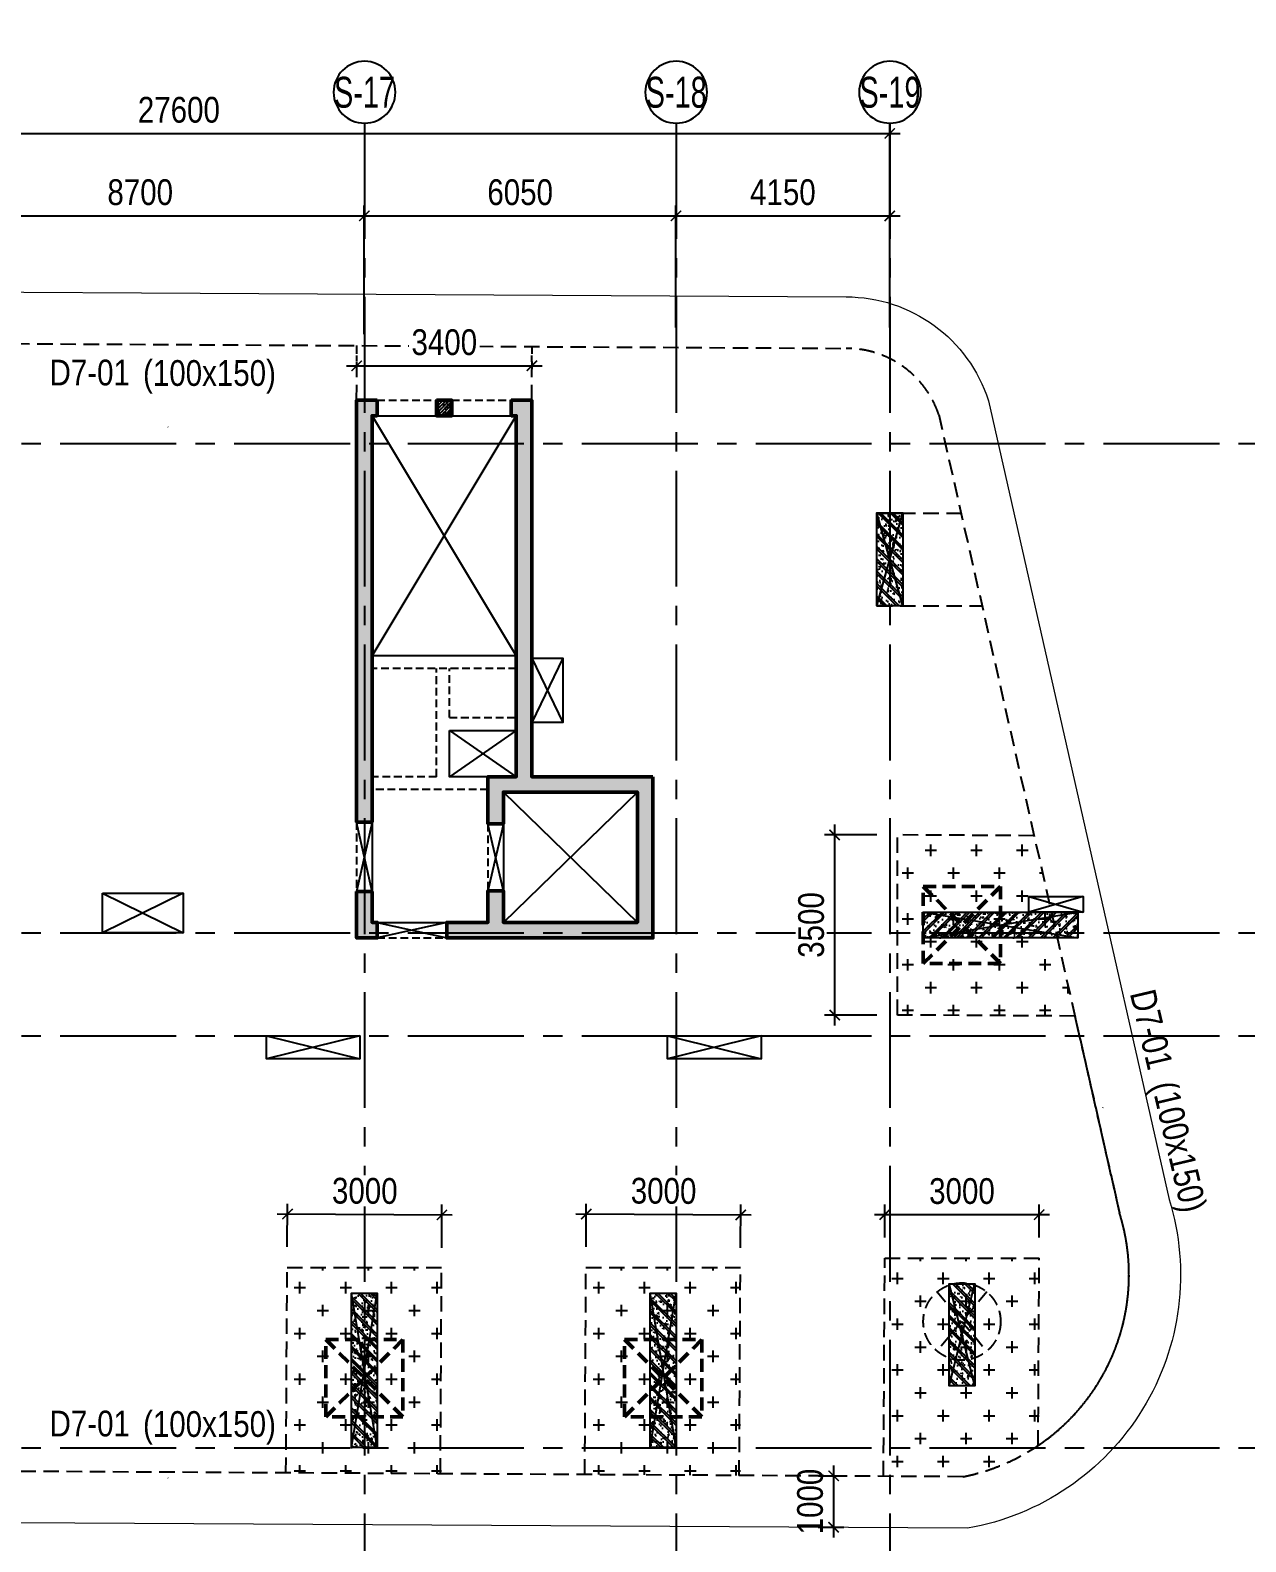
# Model space of a CAD drawing. Header units: millimetres. Extents: x -80883 to 1826631, y -376836 to 309394.
# Drawn here: x 1769556 to 1793151, y -337153 to -307801 of the extents above; entities that cross this region are included whole.
import ezdxf
from ezdxf.enums import TextEntityAlignment as Align

# ---------------------------------------------------------------- set-up
doc = ezdxf.new("R2010")
doc.units = ezdxf.units.MM
doc.header["$LTSCALE"] = 100
doc.header["$PDMODE"] = 32
doc.header["$PDSIZE"] = 2.5
for name, pattern in [('CENTER2', [1.125, 0.75, -0.125, 0.125, -0.125]), ('DASHED', [4.5, 3, -1.5]), ('HIDDEN', [0.375, 0.25, -0.125])]:
    doc.linetypes.add(name, pattern=pattern)
for name, color, linetype in [('ccu11-Khuat', 9, 'DASHED'), ('ccu11-Manh', 8, 'Continuous'), ('ccu11-Thay', 7, 'Continuous'), ('ccu12-Hatch', 250, 'Continuous'), ('ccu12-Manh', 8, 'Continuous'), ('ccu12-Text', 31, 'Continuous'), ('ccu12-Truc', 13, 'CENTER2'), ('KC-Betong', 6, 'Continuous'), ('KC2-DIM', 251, 'Continuous'), ('KT-Dim', 8, 'Continuous'), ('KT-Hatch', 251, 'Continuous'), ('ST_MBDV Cot vach 220805$0$AUDIT_I_220805193045-5', 6, 'Continuous'), ('ST_MBDV Cot vach 220805$0$IDEA - dim', 251, 'Continuous'), ('Xref_ST_MBDV Cot vach 30.7.2022|Xref_ST_MBDV Cot vach 30.7.2022|Xref_ST_MBDV Cot vach 30.7.2022|Xref_ST_MBDV Cot vach 30.7.2022|A-GRID-SYM', 50, 'Continuous'), ('Xref_ST_MBDV Cot vach 30.7.2022|Xref_ST_MBDV Cot vach 30.7.2022|Xref_ST_MBDV Cot vach 30.7.2022|Xref_ST_MBDV Cot vach 30.7.2022|KC-Betong', 6, 'Continuous')]:
    doc.layers.add(name, color=color, linetype=linetype)
for name, color, linetype, lineweight in [('ccu12-Tencaukien', 9, 'Continuous', 15), ('KT-Net cot vach', 6, 'Continuous', 50), ('TNG hungdh1', 3, 'Continuous', 13)]:
    doc.layers.add(name, color=color, linetype=linetype, lineweight=lineweight)
doc.styles.add('Arial Narrow', font='ARIALN.TTF')
doc.styles.add('HBA-Text', font='GOTHIC.TTF')
doc.dimstyles.new('ccu12-200', dxfattribs={"dimscale": 200, "dimtxt": 2.5, "dimasz": 1, "dimexe": 1, "dimexo": 2, "dimgap": 1, "dimtad": 1, "dimdec": 0, "dimrnd": 5, "dimdsep": 46, "dimtxsty": 'Arial Narrow', "dimblk": 'ARCHTICK', "dimcen": -1, "dimdle": 1, "dimclrd": 256, "dimclre": 256, "dimclrt": 3, "dimadec": 0, "dimazin": 2, "dimtfac": 0.1, "dimtdec": 0, "dimtmove": 0, "dimatfit": 1, "dimldrblk": 'ARCHTICK', "dimfxl": 1, "dimtvp": 0.833333, "dimtolj": 1, "dimtzin": 12, "dimarcsym": 0})
pattern_1 = [(50, (-450, 1850), (286.904, -25.1), [30, -330]), (355, (-450, 1850), (-55.5, 300.877), [24, -264]), (100.451, (-426.1, 1847.9), (231.404, 275.776), [25.496, -280.457]), (46.184, (-450, 1930), (426.896, -66.21), [45, -495]), (96.636, (-414.43, 1924.5), (373.865, 389.65), [38.244, -420.685]), (351.184, (-450, 1930), (373.865, 389.65), [36, -396]), (21, (-410, 1910), (238.763, -161.048), [30, -330]), (326, (-410, 1910), (97.326, 290.06), [24, -264]), (71.451, (-390.1, 1896.58), (336.09, 129.012), [25.496, -280.457]), (37.5, (-450, 1850), (4.864, 133.1575), [0, -260.8, 0, -268, 0, -265]), (7.5, (-450, 1850), (105.228, 157.765), [0, -152.8, 0, -254.8, 0, -101]), (327.5, (-539.2, 1850), (213.529, -9.022), [0, -100, 0, -312, 0, -414]), (317.5, (-579.2, 1850), (233.274, 40.042), [0, -130, 0, -207.2, 0, -294]), (45, (-450, 1850), (-120.208, 120.208), []), (45, (-450, 1899), (-120.208, 120.208), [])]

# ---------------------------------------------------------------- blocks, each defined once
blk = doc.blocks.new('_ARCHTICK')
at = {"color": 0, "linetype": 'ByBlock', "const_width": 0.15}
blk.add_lwpolyline([(-0.5, -0.5), (0.5, 0.5)], dxfattribs=at)
blk = doc.blocks.new('*D979')
at = {"layer": 'Defpoints', "color": 0, "transparency": 16777216}
for p in [(398999, -68275), (398999, -70976, 0), (390299, -71118, 0)]:
    blk.add_point(p, dxfattribs=at)
at = {"layer": 'KT-Dim', "lineweight": -2, "transparency": 16777216}
for p, q in [((390299, -70718), (390299, -68075)), ((398999, -70576), (398999, -68075)), ((390099, -68275), (399199, -68275))]:
    blk.add_line(p, q, dxfattribs=at)
at = {"layer": 'KT-Dim', "lineweight": -2, "transparency": 16777216, "xscale": 200, "yscale": 200, "zscale": 200, "rotation": 180}
blk.add_blockref('_ARCHTICK', (390299, -68275), dxfattribs=at)
at = {"layer": 'KT-Dim', "lineweight": -2, "transparency": 16777216, "xscale": 200, "yscale": 200, "zscale": 200}
blk.add_blockref('_ARCHTICK', (398999, -68275), dxfattribs=at)
at = {"layer": 'KT-Dim', "color": 3, "transparency": 16777216, "insert": (394649, -67819), "char_height": 500, "attachment_point": 5, "style": 'Arial Narrow'}
blk.add_mtext('\\A1;8700', dxfattribs=at)
blk = doc.blocks.new('*D980')
at = {"layer": 'Defpoints', "color": 0, "transparency": 16777216}
for p in [(405049, -68275), (398999, -70976), (405049, -70845, 0)]:
    blk.add_point(p, dxfattribs=at)
at = {"layer": 'KT-Dim', "lineweight": -2, "transparency": 16777216}
for p, q in [((398999, -70576), (398999, -68075)), ((405049, -70445), (405049, -68075)), ((398799, -68275), (405249, -68275))]:
    blk.add_line(p, q, dxfattribs=at)
at = {"layer": 'KT-Dim', "lineweight": -2, "transparency": 16777216, "xscale": 200, "yscale": 200, "zscale": 200, "rotation": 180}
blk.add_blockref('_ARCHTICK', (398999, -68275), dxfattribs=at)
at = {"layer": 'KT-Dim', "lineweight": -2, "transparency": 16777216, "xscale": 200, "yscale": 200, "zscale": 200}
blk.add_blockref('_ARCHTICK', (405049, -68275), dxfattribs=at)
at = {"layer": 'KT-Dim', "color": 3, "transparency": 16777216, "insert": (402024, -67819), "char_height": 500, "attachment_point": 5, "style": 'Arial Narrow'}
blk.add_mtext('\\A1;6050', dxfattribs=at)
blk = doc.blocks.new('*D981')
at = {"layer": 'Defpoints', "color": 0, "transparency": 16777216}
for p in [(409199, -68275), (409199, -70727), (405049, -70845, 0)]:
    blk.add_point(p, dxfattribs=at)
at = {"layer": 'KT-Dim', "lineweight": -2, "transparency": 16777216}
for p, q in [((405049, -70445), (405049, -68075)), ((409199, -70327), (409199, -68075)), ((404849, -68275), (409399, -68275))]:
    blk.add_line(p, q, dxfattribs=at)
at = {"layer": 'KT-Dim', "lineweight": -2, "transparency": 16777216, "xscale": 200, "yscale": 200, "zscale": 200, "rotation": 180}
blk.add_blockref('_ARCHTICK', (405049, -68275), dxfattribs=at)
at = {"layer": 'KT-Dim', "lineweight": -2, "transparency": 16777216, "xscale": 200, "yscale": 200, "zscale": 200}
blk.add_blockref('_ARCHTICK', (409199, -68275), dxfattribs=at)
at = {"layer": 'KT-Dim', "color": 3, "transparency": 16777216, "insert": (407124, -67819), "char_height": 500, "attachment_point": 5, "style": 'Arial Narrow'}
blk.add_mtext('\\A1;4150', dxfattribs=at)
blk = doc.blocks.new('*D982')
at = {"layer": 'Defpoints', "color": 0, "transparency": 16777216}
for p in [(409199, -66675), (381599, -70845), (409199, -70845)]:
    blk.add_point(p, dxfattribs=at)
at = {"layer": 'KT-Dim', "lineweight": -2, "transparency": 16777216}
for p, q in [((381599, -70445), (381599, -66475)), ((409199, -70445), (409199, -66475)), ((381399, -66675), (409399, -66675))]:
    blk.add_line(p, q, dxfattribs=at)
at = {"layer": 'KT-Dim', "lineweight": -2, "transparency": 16777216, "xscale": 200, "yscale": 200, "zscale": 200, "rotation": 180}
blk.add_blockref('_ARCHTICK', (381599, -66675), dxfattribs=at)
at = {"layer": 'KT-Dim', "lineweight": -2, "transparency": 16777216, "xscale": 200, "yscale": 200, "zscale": 200}
blk.add_blockref('_ARCHTICK', (409199, -66675), dxfattribs=at)
at = {"layer": 'KT-Dim', "color": 3, "transparency": 16777216, "insert": (395399, -66219), "char_height": 500, "attachment_point": 5, "style": 'Arial Narrow'}
blk.add_mtext('\\A1;27600', dxfattribs=at)
blk = doc.blocks.new('GRID-SYM-flat-73')
at = {"layer": 'Xref_ST_MBDV Cot vach 30.7.2022|Xref_ST_MBDV Cot vach 30.7.2022|Xref_ST_MBDV Cot vach 30.7.2022|Xref_ST_MBDV Cot vach 30.7.2022|A-GRID-SYM'}
blk.add_circle((0, 0, 0), 900, dxfattribs=at)
at = {"layer": 'Xref_ST_MBDV Cot vach 30.7.2022|Xref_ST_MBDV Cot vach 30.7.2022|Xref_ST_MBDV Cot vach 30.7.2022|Xref_ST_MBDV Cot vach 30.7.2022|A-GRID-SYM', "style": 'HBA-Text'}
blk.add_attdef('GRID', text='', height=900, rotation=359.6303, dxfattribs=at).set_placement((0, 0, 0), align=Align.MIDDLE_CENTER)
blk = doc.blocks.new('*U650')
h = blk.add_hatch()
h.set_pattern_fill('VATLIEU04', color=250, scale=40, style=0, pattern_type=2)
h.set_pattern_definition([(50, (-450, 3050), (286.904, -25.101), [30, -330]), (355, (-450, 3050), (-55.5, 300.877), [24, -264]), (100.451, (-426.1, 3047.9), (231.404, 275.776), [25.496, -280.457]), (46.184, (-450, 3130), (426.896, -66.208), [45, -495]), (96.636, (-414.43, 3124.5), (373.865, 389.647), [38.244, -420.685]), (351.184, (-450, 3130), (373.865, 389.65), [36, -396]), (21, (-410, 3110), (238.763, -161.048), [30, -330]), (326, (-410, 3110), (97.326, 290.06), [24, -264]), (71.451, (-390.1, 3096.58), (336.09, 129.012), [25.496, -280.457]), (37.5, (-450, 3050), (4.864, 133.1575), [0, -260.8, 0, -268, 0, -265]), (7.5, (-450, 3050), (105.228, 157.7647), [0, -152.8, 0, -254.8, 0, -101]), (327.5, (-539.2, 3050), (213.529, -9.022), [0, -100, 0, -312, 0, -414]), (317.5, (-579.2, 3050), (233.274, 40.042), [0, -130, 0, -207.2, 0, -294]), (45, (-450, 3050), (-120.208, 120.208), []), (45, (-450, 3099), (-120.208, 120.208), [])])
h.paths.add_polyline_path([(-475, -475), (25, -475), (25, 2525), (-475, 2525)])
at = {"color": 6, "ltscale": 0.25}
blk.add_lwpolyline([(-475, -475), (25, -475), (25, 2525), (-475, 2525)], close=True, dxfattribs=at)
at = {"layer": 'Defpoints', "linetype": 'ByBlock', "ltscale": 30}
for p, q in [((25, -475), (-475, 2525)), ((-475, -475), (25, 2525))]:
    blk.add_line(p, q, dxfattribs=at)
blk = doc.blocks.new('*U652')
h = blk.add_hatch()
h.set_pattern_fill('VATLIEU04', color=250, scale=40, style=0, pattern_type=2)
h.set_pattern_definition(pattern_1)
h.paths.add_polyline_path([(-475, -475), (25, -475), (25, 1325), (-475, 1325)])
at = {"color": 6, "ltscale": 0.25}
blk.add_lwpolyline([(-475, -475), (25, -475), (25, 1325), (-475, 1325)], close=True, dxfattribs=at)
at = {"layer": 'Defpoints', "linetype": 'ByBlock', "ltscale": 30}
for p, q in [((25, -475), (-475, 1325)), ((-475, -475), (25, 1325))]:
    blk.add_line(p, q, dxfattribs=at)
blk = doc.blocks.new('*U658')
h = blk.add_hatch()
h.set_pattern_fill('VATLIEU04', color=250, scale=40, style=0, pattern_type=2)
h.set_pattern_definition([(50, (-450, 2030), (286.904, -25.1), [30, -330]), (355, (-450, 2030), (-55.5, 300.877), [24, -264]), (100.451, (-426.1, 2027.9), (231.404, 275.776), [25.496, -280.457]), (46.184, (-450, 2110), (426.896, -66.208), [45, -495]), (96.636, (-414.43, 2104.5), (373.865, 389.65), [38.244, -420.685]), (351.184, (-450, 2110), (373.865, 389.65), [36, -396]), (21, (-410, 2090), (238.763, -161.048), [30, -330]), (326, (-410, 2090), (97.326, 290.06), [24, -264]), (71.451, (-390.1, 2076.58), (336.09, 129.012), [25.496, -280.457]), (37.5, (-450, 2030), (4.864, 133.1575), [0, -260.8, 0, -268, 0, -265]), (7.5, (-450, 2030), (105.228, 157.765), [0, -152.8, 0, -254.8, 0, -101]), (327.5, (-539.2, 2030), (213.529, -9.022), [0, -100, 0, -312, 0, -414]), (317.5, (-579.2, 2030), (233.274, 40.042), [0, -130, 0, -207.2, 0, -294]), (45, (-450, 2030), (-120.208, 120.208), []), (45, (-450, 2079), (-120.208, 120.208), [])])
h.paths.add_polyline_path([(-475, -475), (25, -475), (25, 1505), (-475, 1505)])
at = {"color": 6, "ltscale": 0.25}
blk.add_lwpolyline([(-475, -475), (25, -475), (25, 1505), (-475, 1505)], close=True, dxfattribs=at)
at = {"layer": 'Defpoints', "linetype": 'ByBlock', "ltscale": 30}
for p, q in [((25, -475), (-475, 1505)), ((-475, -475), (25, 1505))]:
    blk.add_line(p, q, dxfattribs=at)
blk = doc.blocks.new('MBCOTVACH-T7-PN')
at = {"layer": 'ST_MBDV Cot vach 220805$0$IDEA - dim', "elevation": 0}
blk.add_lwpolyline([(101387, -31396), (101887, -31396), (101887, -33376), (101387, -33376)], close=True, dxfattribs=at)
at = {"layer": 'ST_MBDV Cot vach 220805$0$AUDIT_I_220805193045-5', "linetype": 'ByBlock', "xscale": -1}
blk.add_blockref('*U652', (100012, -17751, 0), dxfattribs=at)
for name, p, rotation in [('*U650', (101362, -24201, 0), 270), ('*U658', (101412, -32901, 0), 359.9999999999985), ('*U650', (89812, -34101, 0), 359.9999999999985), ('*U650', (95612, -34101, 0), 359.9999999999985)]:
    blk.add_blockref(name, p, dxfattribs=dict(at, rotation=rotation))
blk = doc.blocks.new('*U689')
at = {"layer": 'ccu12-Tencaukien', "color": 8, "ltscale": 10000}
blk.add_line((361, -155), (354, -155), dxfattribs=at)
at = {"layer": 'ccu12-Text', "color": 2, "style": 'Arial Narrow', "width": 0.8}
blk.add_attdef('SH', text='', height=300, dxfattribs=at).set_placement((276, 6), align=Align.BOTTOM_RIGHT)
at = {"layer": 'ccu12-Text', "color": 31, "style": 'Arial Narrow', "width": 0.8}
for tag, p in [('(', (508, -75)), ('KT', (633, -75)), (')', (963, -75))]:
    blk.add_attdef(tag, text='', height=250, dxfattribs=at).set_placement(p, align=Align.BOTTOM_LEFT)
blk = doc.blocks.new('*U690')
at = {"layer": 'ccu12-Tencaukien', "color": 8, "ltscale": 10000}
blk.add_line((361, -155), (354, -155), dxfattribs=at)
at = {"layer": 'ccu12-Text', "color": 2, "style": 'Arial Narrow', "width": 0.8}
blk.add_attdef('SH', text='', height=300, dxfattribs=at).set_placement((276, 6), align=Align.BOTTOM_RIGHT)
at = {"layer": 'ccu12-Text', "color": 31, "style": 'Arial Narrow', "width": 0.8}
for tag, p in [('(', (508, -75)), ('KT', (633, -75)), (')', (963, -75))]:
    blk.add_attdef(tag, text='', height=250, dxfattribs=at).set_placement(p, align=Align.BOTTOM_LEFT)
blk = doc.blocks.new('MBKC-T7-PN-1')
at = {"layer": 'ccu12-Hatch', "ltscale": 0.5}
h = blk.add_hatch(dxfattribs=at)
h.set_pattern_fill('CROSS', color=256, scale=70, angle=90)
h.set_pattern_definition([(90, (-231439.5, -1806246), (-444.5, 444.5), [222.25, -666.75]), (180, (-231328.4, -1806134.87), (-444.5, -444.5), [222.25, -666.75])])
h.paths.add_polyline_path([(103830, -26195), (103034, -22677), (100387, -22677), (100387, -26175)])
h = blk.add_hatch(dxfattribs=at)
h.set_pattern_fill('CROSS', color=256, scale=70)
h.set_pattern_definition([(0, (-1691531.7, 300749.45), (444.5, 444.5), [222.25, -666.75]), (90, (-1691420.6, 300638.33), (-444.5, 444.5), [222.25, -666.75])])
h.paths.add_polyline_path([(88516, -35066), (91537, -35083), (91537, -31077), (88539, -31077)])
h = blk.add_hatch(dxfattribs=at)
h.set_pattern_fill('CROSS', color=256, scale=70)
h.set_pattern_definition([(0, (-1685731.7, 300749.45), (444.5, 444.5), [222.25, -666.75]), (90, (-1685620.6, 300638.33), (-444.5, 444.5), [222.25, -666.75])])
h.paths.add_polyline_path([(94316, -35099), (97337, -35116), (97337, -31077), (94339, -31077)])
h = blk.add_hatch(dxfattribs=at)
h.set_pattern_fill('CROSS', color=256, scale=70)
h.set_pattern_definition([(0, (-1679931.6, 300929.83), (444.5, 444.5), [222.25, -666.75]), (90, (-1679820.46, 300818.7), (-444.5, 444.5), [222.25, -666.75])])
edge = h.paths.add_edge_path()
edge.add_line((100115, -35132), (101657, -35141))
edge.add_arc((100882, -31219), 3997, 281.1777, 304.3321)
edge.add_line((103137, -34520), (103137, -30896))
edge.add_line((103137, -30896), (100139, -30896))
edge.add_line((100139, -30896), (100115, -35132))
at = {"layer": 'ccu11-Khuat', "color": 4}
for p, q in [((100387, -26175), (100387, -22677)), ((103037, -22693), (100387, -22677)), ((103830, -26195), (100387, -26175)), ((88516, -35066), (88539, -31077)), ((88539, -31077), (91537, -31077)), ((91514, -35083), (91537, -31077)), ((94316, -35099), (94339, -31077)), ((94339, -31077), (97337, -31077)), ((97314, -35116), (97337, -31077)), ((100115, -35132), (100139, -30896)), ((100139, -30896), (103137, -30896)), ((103116, -34534), (103137, -30896))]:
    blk.add_line(p, q, dxfattribs=at)
blk.add_lwpolyline([(30527, 11150, -0.116403), (42216, 12547), (57515, 8143, -0.289834), (59781, 5504), (65041, -9696, 0.318129), (69737, -13061), (99388, -13229, -0.321297), (101187, -14512), (104694, -30014, -0.44713), (101657, -35141), (55507, -34879, -0.334871), (51047, -31945), (46522, -18868, 0.375007), (30346, -12154), (10967, -18860, -0.370185), (7327, -17415), (-171, -3079, -0.458421), (1506, 1146)], format="xyb", close=True, dxfattribs=at)
for points in [[(89887, -14237), (89893, -13175)], [(93287, -14237), (93293, -13194)], [(99987, -16427), (101620, -16427)], [(99987, -18226), (102027, -18226)]]:
    blk.add_lwpolyline(points, dxfattribs=at)
blk.add_lwpolyline([(103830, -26195), (104694, -30014, -0.332494), (103116, -34534, -0.332494)], format="xyb", dxfattribs=at)
at = {"layer": 'TNG hungdh1'}
blk.add_lwpolyline([(30192, 12093, -0.117119), (42412, 13531), (57799, 9102, -0.284012), (60755, 5749), (65986, -9369, 0.318129), (69743, -12061), (99390, -12229, -0.326525), (102151, -14245), (105661, -29755, -0.450863), (101747, -36141), (55535, -35879, -0.333243), (50104, -32276), (45598, -19256, 0.373465), (30669, -13101), (11293, -19806), (11293, -19806, -0.370334), (6441, -17879), (-1057, -3543, -0.458476), (1179, 2091), (30192, 12093)], format="xyb", dxfattribs=at)
blk = doc.blocks.new('*D1035')
at = {"layer": 'Defpoints', "color": 0, "transparency": 16777216}
for p in [(1784458, -335872), (1784452, -336872), (1785151, -336872)]:
    blk.add_point(p, dxfattribs=at)
at = {"layer": 'KC2-DIM', "lineweight": -2, "transparency": 16777216}
for p, q in [((1785151, -335672), (1785151, -337072)), ((1784858, -335872), (1785351, -335872)), ((1784852, -336872), (1785351, -336872))]:
    blk.add_line(p, q, dxfattribs=at)
at = {"layer": 'KC2-DIM', "lineweight": -2, "transparency": 16777216, "xscale": 200, "yscale": 200, "zscale": 200}
for p, rotation in [((1785151, -335872), 90), ((1785151, -336872), 270)]:
    blk.add_blockref('_ARCHTICK', p, dxfattribs=dict(at, rotation=rotation))
at = {"layer": 'KC2-DIM', "color": 3, "transparency": 16777216, "insert": (1784695, -336372), "char_height": 500, "attachment_point": 5, "rotation": 90, "style": 'Arial Narrow'}
blk.add_mtext('\\A1;1000', dxfattribs=at)
blk = doc.blocks.new('LOIT7')
at = {"layer": 'KT-Hatch'}
h = blk.add_hatch(dxfattribs=at)
h.set_pattern_fill('BTCT', color=256, scale=40)
h.set_pattern_definition([(50, (106559.85, -42147.03), (286.904, -25.1009), [30, -330]), (355, (106559.85, -42147.03), (-55.5005, 300.8769), [24, -264]), (100.4514, (106583.76, -42149.12), (231.4038, 275.7758), [25.496, -280.4568]), (46.1842, (106559.85, -42067.03), (426.8964, -66.2076), [45, -495]), (96.6356, (106595.43, -42072.55), (373.865, 389.647), [38.244, -420.685]), (351.1842, (106559.85, -42067.03), (373.865, 389.6474), [36, -396]), (21, (106599.85, -42087.03), (238.7628, -161.0476), [30, -330]), (326, (106599.85, -42087.03), (97.326, 290.06), [24, -264]), (71.4514, (106619.75, -42100.45), (336.089, 129.0122), [25.496, -280.4568]), (37.5, (106559.85, -42147.03), (4.86394, 133.15754), [0, -260.8, 0, -268, 0, -265]), (7.5, (106559.85, -42147.03), (105.2278, 157.7647), [0, -152.8, 0, -254.8, 0, -101]), (327.5, (106470.65, -42147.03), (213.52897, -9.02195), [0, -100, 0, -312, 0, -414]), (317.5, (106430.65, -42147.03), (233.2745, 40.042), [0, -130, 0, -207.2, 0, -294]), (45, (106559.85, -42147.03), (-106.066, 106.066), []), (45, (106630.57, -42147.03), (-106.066, 106.066), [])])
h.paths.add_polyline_path([(90187, -23777), (89887, -23777), (89887, -24677), (90287, -24677), (90287, -24377), (90187, -24377)], flags=17)
h.paths.add_polyline_path([(92887, -14237), (92887, -14537), (92987, -14537), (92987, -21547), (92437, -21547), (92437, -22462), (92737, -22462), (92737, -21847), (95337, -21847), (95337, -24377), (92737, -24377), (92737, -23762), (92437, -23762), (92437, -24377), (91637, -24377), (91637, -24677), (95637, -24677), (95637, -21547), (93287, -21547), (93287, -14237), (89887, -14237), (89887, -22427), (90187, -22427), (90187, -14537), (90287, -14537), (90287, -14237)])
h = blk.add_hatch(dxfattribs=at)
h.set_pattern_fill('BETONG', color=256, scale=40, pattern_type=2)
h.set_pattern_definition([(0, (-1499465.33, 300749.45), (0, 155.884573), [3.75, -86.25]), (0, (-1499465.33, 300755.95), (0, 155.884573), [3.75, -86.25]), (120, (-1499465.33, 300749.45), (-135, -77.942286), [3.75, -86.25]), (120, (-1499459.7, 300752.7), (-135, -77.942286), [3.75, -86.25]), (0, (-1499420.33, 300827.4), (0, 155.884573), [3.75, -86.25]), (0, (-1499420.33, 300833.89), (0, 155.884573), [3.75, -86.25]), (120, (-1499420.33, 300827.4), (-135, -77.942286), [3.75, -86.25]), (120, (-1499414.7, 300830.64), (-135, -77.942286), [3.75, -86.25]), (60, (-1499461.58, 300749.45), (-135, 77.942286), [3.75, -86.25]), (60, (-1499467.2, 300752.7), (-135, 77.942286), [3.75, -86.25]), (60, (-1499416.58, 300671.51), (-135, 77.942286), [3.75, -86.25]), (60, (-1499422.2, 300674.76), (-135, 77.942286), [3.75, -86.25]), (45, (-1499465.33, 300749.454), (-31.8198052, 31.8198052), []), (50, (-1499465.33, 300749.45), (215.178055, -18.82564), [22.5, -247.5]), (355, (-1499465.33, 300749.45), (-41.6254, 225.65764), [18, -198]), (100.4514, (-1499447.4, 300747.88), (173.552815, 206.831863), [19.122057, -210.342634]), (46.1842, (-1499465.33, 300809.45), (320.172315, -49.655704), [33.75, -371.25]), (96.6356, (-1499438.65, 300805.32), (280.39881, 292.23536), [28.683086, -315.5139]), (351.1842, (-1499465.33, 300809.45), (280.398584, 292.23558), [27, -297]), (21, (-1499435.33, 300794.45), (179.072116, -120.785667), [22.5, -247.5]), (326, (-1499435.33, 300794.45), (72.9946, 217.545014), [18, -198]), (71.4514, (-1499420.4, 300784.39), (252.066789, 96.75915), [19.122057, -210.342634]), (37.5, (-1499465.33, 300749.45), (3.6479566, 99.868156), [0, -195.6, 0, -201, 0, -198.75]), (7.5, (-1499465.33, 300749.45), (78.920861, 118.3235136), [0, -114.6, 0, -191.1, 0, -75.75]), (327.5, (-1499532.23, 300749.45), (160.146731, -6.7664615), [0, -75, 0, -234, 0, -310.5]), (317.5, (-1499562.23, 300749.45), (174.955851, 30.031495), [0, -97.5, 0, -155.4, 0, -220.5])])
h.paths.add_polyline_path([(91437, -14237), (91737, -14237), (91737, -14537), (91437, -14537)])
at = {"ltscale": 0.5}
blk.add_lwpolyline([(92987, -19197), (90187, -19197)], dxfattribs=at)
blk.add_lwpolyline([(91687, -20647), (92987, -20647), (92987, -21547), (91687, -21547)], close=True, dxfattribs=at)
at = {"layer": 'ccu11-Khuat', "color": 6, "ltscale": 0.5, "elevation": 0}
blk.add_lwpolyline([(90287, -14237), (91437, -14237)], dxfattribs=at)
at = {"layer": 'ccu11-Khuat', "color": 6, "ltscale": 0.5}
for points in [[(91737, -14237), (92887, -14237)], [(89887, -22427), (89887, -23777)], [(92437, -22462), (92437, -23762)], [(90287, -24677), (91637, -24677)]]:
    blk.add_lwpolyline(points, dxfattribs=at)
at = {"layer": 'ccu11-Khuat', "ltscale": 0.5}
for points in [[(92987, -19447), (90187, -19447)], [(91437, -21547), (91437, -19447)], [(91687, -20397), (91687, -19447)], [(91687, -20397), (92987, -20397)], [(91437, -21547), (90187, -21547)], [(92437, -21797), (90187, -21797)]]:
    blk.add_lwpolyline(points, dxfattribs=at)
at = {"layer": 'ccu11-Thay', "color": 6, "ltscale": 0.5, "elevation": 0}
blk.add_lwpolyline([(90287, -14537), (91437, -14537)], dxfattribs=at)
at = {"layer": 'ccu11-Thay', "color": 6, "ltscale": 0.5}
for points in [[(91737, -14537), (92887, -14537)], [(90187, -22427), (90187, -23777)], [(92737, -22462), (92737, -23762)], [(90287, -24377), (91637, -24377)]]:
    blk.add_lwpolyline(points, dxfattribs=at)
at = {"layer": 'ccu12-Manh', "ltscale": 0.5}
for points in [[(90187, -14537), (92987, -19197)], [(90187, -19197), (92987, -14537)]]:
    blk.add_lwpolyline(points, dxfattribs=at)
at = {"layer": 'KC2-DIM', "color": 252, "ltscale": 0.5}
for p, q in [((91687, -20647), (92987, -21547)), ((92987, -20647), (91687, -21547))]:
    blk.add_line(p, q, dxfattribs=at)
at = {"layer": 'KC2-DIM', "ltscale": 0.5}
for points in [[(91687, -21547), (91687, -20647)], [(91687, -20647), (92987, -20647)], [(90187, -22427), (89887, -23777)], [(90187, -23777), (89887, -22427)], [(92737, -22462), (92437, -23762)], [(92737, -23762), (92437, -22462)], [(90287, -24377), (91637, -24677)], [(91637, -24377), (90287, -24677)]]:
    blk.add_lwpolyline(points, dxfattribs=at)
at = {"layer": 'KC2-DIM', "color": 252, "ltscale": 0.5}
for points in [[(92737, -21847), (95337, -24377)], [(95337, -21847), (92737, -24377)]]:
    blk.add_lwpolyline(points, dxfattribs=at)
at = {"layer": 'KT-Net cot vach'}
for p, q in [((90187, -22427), (89887, -22427)), ((92437, -23762), (92437, -24377)), ((92737, -23762), (92437, -23762)), ((92737, -23762), (92737, -24377)), ((90187, -23777), (89887, -23777)), ((91637, -24377), (92437, -24377)), ((91637, -24677), (95637, -24677))]:
    blk.add_line(p, q, dxfattribs=at)
for points in [[(89887, -22427), (89887, -14237), (90287, -14237)], [(92887, -14237), (93287, -14237), (93287, -21547), (95637, -21547)], [(90287, -14537), (90187, -14537), (90187, -22427)], [(95637, -21547), (95637, -24677), (91637, -24677), (91637, -24377), (92437, -24377), (92437, -23762), (92737, -23762), (92737, -24377), (95337, -24377), (95337, -21847), (92737, -21847), (92737, -22462), (92437, -22462), (92437, -21547), (92987, -21547), (92987, -14537), (92887, -14537)], [(90187, -23777), (90187, -24377), (90287, -24377), (90287, -24677), (89887, -24677), (89887, -23777)]]:
    blk.add_lwpolyline(points, dxfattribs=at)
at = {"layer": 'KT-Net cot vach', "elevation": 0}
for points in [[(90287, -14537), (90287, -14237)], [(92887, -14237), (92887, -14537)]]:
    blk.add_lwpolyline(points, dxfattribs=at)
at = {"layer": 'KT-Net cot vach'}
blk.add_lwpolyline([(91437, -14237), (91737, -14237), (91737, -14537), (91437, -14537)], close=True, dxfattribs=at)
blk = doc.blocks.new('*D1037')
at = {"layer": 'Defpoints', "color": 0, "ltscale": 0.5, "transparency": 16777216}
for p in [(1779293, -314317), (1775893, -314618), (1779293, -314637)]:
    blk.add_point(p, dxfattribs=at)
at = {"layer": 'KC2-DIM', "lineweight": -2, "ltscale": 0.5, "transparency": 16777216}
for p, q in [((1775693, -314317), (1779493, -314317)), ((1775893, -314218), (1775893, -314117)), ((1779293, -314237), (1779293, -314117))]:
    blk.add_line(p, q, dxfattribs=at)
at = {"layer": 'KC2-DIM', "lineweight": -2, "ltscale": 0.5, "transparency": 16777216, "xscale": 200, "yscale": 200, "zscale": 200, "rotation": 180}
blk.add_blockref('_ARCHTICK', (1775893, -314317), dxfattribs=at)
at = {"layer": 'KC2-DIM', "lineweight": -2, "ltscale": 0.5, "transparency": 16777216, "xscale": 200, "yscale": 200, "zscale": 200}
blk.add_blockref('_ARCHTICK', (1779293, -314317), dxfattribs=at)
at = {"layer": 'KC2-DIM', "color": 3, "ltscale": 0.5, "transparency": 16777216, "insert": (1777593, -313862), "char_height": 500, "attachment_point": 5, "style": 'Arial Narrow', "bg_fill": 3, "box_fill_scale": 1.1, "bg_fill_color": 256, "bg_fill_true_color": 13158600, "bg_fill_transparency": 0}
blk.add_mtext('\\A1;3400', dxfattribs=at)
blk = doc.blocks.new('LM-T8-MAI-PN')
at = {"layer": 'ccu11-Manh', "color": 252, "ltscale": 0.5}
for p, q in [((93287, -19247), (93887, -20497)), ((93887, -19247), (93287, -20497)), ((84952, -23807), (86522, -24577)), ((86522, -23807), (84952, -24577)), ((102937, -23876), (103987, -24177)), ((103987, -23876), (102937, -24176)), ((88137, -26577), (89952, -27027)), ((89952, -26577), (88137, -27027)), ((95922, -26577), (97737, -27027)), ((97737, -26577), (95922, -27027))]:
    blk.add_line(p, q, dxfattribs=at)
at = {"layer": 'ccu11-Thay', "color": 1}
for points in [[(93287, -19247), (93887, -19247), (93887, -20497), (93287, -20497), (93287, -19247)], [(84952, -23807), (86522, -23807), (86522, -24577), (84952, -24577), (84952, -23807)], [(102937, -23876), (103987, -23876), (103987, -24177), (102937, -24176), (102937, -23876)], [(88137, -26577), (89952, -26577), (89952, -27027), (88137, -27027), (88137, -26577)], [(95922, -26577), (97737, -26577), (97737, -27027), (95922, -27027), (95922, -26577)]]:
    blk.add_lwpolyline(points, dxfattribs=at)
blk = doc.blocks.new('*U149')
h = blk.add_hatch()
h.set_pattern_fill('VATLIEU04', color=250, scale=40, style=0, pattern_type=2)
h.set_pattern_definition(pattern_1)
h.paths.add_polyline_path([(-475, -475), (25, -475), (25, 1325), (-475, 1325)])
at = {"color": 6, "ltscale": 0.25}
blk.add_lwpolyline([(-475, -475), (25, -475), (25, 1325), (-475, 1325)], close=True, dxfattribs=at)
at = {"layer": 'Defpoints', "linetype": 'ByBlock', "ltscale": 30}
for p, q in [((25, -475), (-475, 1325)), ((-475, -475), (25, 1325))]:
    blk.add_line(p, q, dxfattribs=at)
blk = doc.blocks.new('*U1010')
at = {"color": 6, "linetype": 'HIDDEN', "ltscale": 10}
for p, q in [((1025, -1025), (-475, 475)), ((1025, 475), (-475, -1025))]:
    blk.add_line(p, q, dxfattribs=at)
blk.add_lwpolyline([(-475, 475), (1025, 475), (1025, -1025), (-475, -1025)], close=True, dxfattribs=at)
blk = doc.blocks.new('MBDV-COTVACH-T7-PN')
at = {"layer": 'KC-Betong', "linetype": 'HIDDEN', "ltscale": 10}
for points in [[(101154, -31552), (102120, -32700)], [(102120, -31552), (101154, -32700)]]:
    blk.add_lwpolyline(points, dxfattribs=at)
blk.add_circle((101637, -32127), 750, dxfattribs=at)
at = {"layer": 'KT-Net cot vach'}
for p in [(101362, -24152), (89762, -32952), (95562, -32952)]:
    blk.add_blockref('*U1010', p, dxfattribs=at)
at = {"layer": 'Xref_ST_MBDV Cot vach 30.7.2022|Xref_ST_MBDV Cot vach 30.7.2022|Xref_ST_MBDV Cot vach 30.7.2022|Xref_ST_MBDV Cot vach 30.7.2022|KC-Betong', "linetype": 'ByBlock', "xscale": -1}
blk.add_blockref('*U149', (100012, -17752, 0), dxfattribs=at)
blk = doc.blocks.new('*D1051')
at = {"layer": 'Defpoints', "color": 0, "ltscale": 0.5, "transparency": 16777216}
for p in [(1777547, -330806), (1774543, -331826), (1777541, -331843)]:
    blk.add_point(p, dxfattribs=at)
at = {"layer": 'KC2-DIM', "lineweight": -2, "ltscale": 0.5, "transparency": 16777216}
for p, q in [((1774349, -330788), (1777747, -330807)), ((1774545, -331426), (1774550, -330589)), ((1777543, -331443), (1777548, -330606))]:
    blk.add_line(p, q, dxfattribs=at)
at = {"layer": 'KC2-DIM', "lineweight": -2, "ltscale": 0.5, "transparency": 16777216, "xscale": 200, "yscale": 200, "zscale": 200}
for p, rotation in [((1774549, -330789), 179.6749290089994), ((1777547, -330806), 359.6749290089994)]:
    blk.add_blockref('_ARCHTICK', p, dxfattribs=dict(at, rotation=rotation))
at = {"layer": 'KC2-DIM', "color": 3, "ltscale": 0.5, "transparency": 16777216, "insert": (1776050, -330342), "char_height": 500, "attachment_point": 5, "rotation": 359.6749, "style": 'Arial Narrow', "bg_fill": 3, "box_fill_scale": 1.1, "bg_fill_color": 256, "bg_fill_true_color": 13158600, "bg_fill_transparency": 0}
blk.add_mtext('\\A1;3000', dxfattribs=at)
blk = doc.blocks.new('*D1052')
at = {"layer": 'Defpoints', "color": 0, "ltscale": 0.5, "transparency": 16777216}
for p in [(1783347, -330806), (1780343, -331826), (1783341, -331843)]:
    blk.add_point(p, dxfattribs=at)
at = {"layer": 'KC2-DIM', "lineweight": -2, "ltscale": 0.5, "transparency": 16777216}
for p, q in [((1780149, -330788), (1783547, -330807)), ((1780345, -331426), (1780350, -330589)), ((1783343, -331443), (1783348, -330606))]:
    blk.add_line(p, q, dxfattribs=at)
at = {"layer": 'KC2-DIM', "lineweight": -2, "ltscale": 0.5, "transparency": 16777216, "xscale": 200, "yscale": 200, "zscale": 200}
for p, rotation in [((1780349, -330789), 179.6749290089994), ((1783347, -330806), 359.6749290089994)]:
    blk.add_blockref('_ARCHTICK', p, dxfattribs=dict(at, rotation=rotation))
at = {"layer": 'KC2-DIM', "color": 3, "ltscale": 0.5, "transparency": 16777216, "insert": (1781850, -330342), "char_height": 500, "attachment_point": 5, "rotation": 359.6749, "style": 'Arial Narrow', "bg_fill": 3, "box_fill_scale": 1.1, "bg_fill_color": 256, "bg_fill_true_color": 13158600, "bg_fill_transparency": 0}
blk.add_mtext('\\A1;3000', dxfattribs=at)
blk = doc.blocks.new('*D1053')
at = {"layer": 'Defpoints', "color": 0, "ltscale": 0.5, "transparency": 16777216}
for p in [(1789141, -330801), (1786143, -331646), (1789141, -331646)]:
    blk.add_point(p, dxfattribs=at)
at = {"layer": 'KC2-DIM', "lineweight": -2, "ltscale": 0.5, "transparency": 16777216}
for p, q in [((1785943, -330801), (1789341, -330801)), ((1786143, -331246), (1786143, -330601)), ((1789141, -331246), (1789141, -330601))]:
    blk.add_line(p, q, dxfattribs=at)
at = {"layer": 'KC2-DIM', "lineweight": -2, "ltscale": 0.5, "transparency": 16777216, "xscale": 200, "yscale": 200, "zscale": 200, "rotation": 180}
blk.add_blockref('_ARCHTICK', (1786143, -330801), dxfattribs=at)
at = {"layer": 'KC2-DIM', "lineweight": -2, "ltscale": 0.5, "transparency": 16777216, "xscale": 200, "yscale": 200, "zscale": 200}
blk.add_blockref('_ARCHTICK', (1789141, -330801), dxfattribs=at)
at = {"layer": 'KC2-DIM', "color": 3, "ltscale": 0.5, "transparency": 16777216, "insert": (1787642, -330346), "char_height": 500, "attachment_point": 5, "style": 'Arial Narrow', "bg_fill": 3, "box_fill_scale": 1.1, "bg_fill_color": 256, "bg_fill_true_color": 13158600, "bg_fill_transparency": 0}
blk.add_mtext('\\A1;3000', dxfattribs=at)
blk = doc.blocks.new('*D1054')
at = {"layer": 'Defpoints', "color": 0, "ltscale": 0.5, "transparency": 16777216}
for p in [(1785171, -323427), (1786391, -323427), (1786391, -326925)]:
    blk.add_point(p, dxfattribs=at)
at = {"layer": 'KC2-DIM', "lineweight": -2, "ltscale": 0.5, "transparency": 16777216}
for p, q in [((1785991, -323427), (1784971, -323427)), ((1785171, -327125), (1785171, -323227)), ((1785991, -326925), (1784971, -326925))]:
    blk.add_line(p, q, dxfattribs=at)
at = {"layer": 'KC2-DIM', "lineweight": -2, "ltscale": 0.5, "transparency": 16777216, "xscale": 200, "yscale": 200, "zscale": 200}
for p, rotation in [((1785171, -323427), 90), ((1785171, -326925), 270)]:
    blk.add_blockref('_ARCHTICK', p, dxfattribs=dict(at, rotation=rotation))
at = {"layer": 'KC2-DIM', "color": 3, "ltscale": 0.5, "transparency": 16777216, "insert": (1784716, -325176), "char_height": 500, "attachment_point": 5, "rotation": 90, "style": 'Arial Narrow', "bg_fill": 3, "box_fill_scale": 1.1, "bg_fill_color": 256, "bg_fill_true_color": 13158600, "bg_fill_transparency": 0}
blk.add_mtext('\\A1;3500', dxfattribs=at)
blk = doc.blocks.new('Grid-ST-flat-3')
at = {"layer": 'ccu12-Truc', "ltscale": 30}
for p, q in [((398999.4, -66474.8), (398999.4, -104409.6)), ((405049.4, -66474.8), (405049.4, -104409.6)), ((409199.4, -66474.8), (409199.4, -104409.6)), ((366096.2, -72696.3), (425824, -72696.3)), ((366096.2, -82196.3), (425824, -82196.3)), ((366096.2, -84196.3), (425824, -84196.3)), ((366096.2, -92196.3), (425824, -92196.3))]:
    blk.add_line(p, q, dxfattribs=at)
at = {"layer": 'KT-Dim'}
ref = blk.add_blockref('GRID-SYM-flat-73', (399002.8, -65874.8, 0), dxfattribs=dict(at, xscale=-0.6666666666666665, yscale=0.6666666666666665, zscale=0.6666666666666665, rotation=179.6748020054017))
ref.add_attrib('GRID', 'S-17', dxfattribs={"layer": 'Xref_ST_MBDV Cot vach 30.7.2022|Xref_ST_MBDV Cot vach 30.7.2022|Xref_ST_MBDV Cot vach 30.7.2022|Xref_ST_MBDV Cot vach 30.7.2022|A-GRID-SYM', "height": 600, "style": 'HBA-Text', "width": 0.7}).set_placement((399002.8, -65874.8, 0), align=Align.MIDDLE_CENTER)
ref = blk.add_blockref('GRID-SYM-flat-73', (405052.8, -65874.8, 0), dxfattribs=dict(at, xscale=-0.6666666666666665, yscale=0.6666666666666665, zscale=0.6666666666666665, rotation=179.6748020054017))
ref.add_attrib('GRID', 'S-18', dxfattribs={"layer": 'Xref_ST_MBDV Cot vach 30.7.2022|Xref_ST_MBDV Cot vach 30.7.2022|Xref_ST_MBDV Cot vach 30.7.2022|Xref_ST_MBDV Cot vach 30.7.2022|A-GRID-SYM', "height": 600, "style": 'HBA-Text', "width": 0.7}).set_placement((405052.8, -65874.8, 0), align=Align.MIDDLE_CENTER)
ref = blk.add_blockref('GRID-SYM-flat-73', (409202.8, -65874.8, 0), dxfattribs=dict(at, xscale=-0.6666666666666665, yscale=0.6666666666666665, zscale=0.6666666666666665, rotation=179.6748020054017))
ref.add_attrib('GRID', 'S-19', dxfattribs={"layer": 'Xref_ST_MBDV Cot vach 30.7.2022|Xref_ST_MBDV Cot vach 30.7.2022|Xref_ST_MBDV Cot vach 30.7.2022|Xref_ST_MBDV Cot vach 30.7.2022|A-GRID-SYM', "height": 600, "style": 'HBA-Text', "width": 0.7}).set_placement((409202.8, -65874.8, 0), align=Align.MIDDLE_CENTER)
for base, p1, p2, picture, middle in [((409199.4, -66674.8), (381599.4, -70845.4), (409199.4, -70845.4), '*D982', (395399.4, -66219.5)), ((398999.4, -68274.8, 0), (390299.4, -71118), (398999.4, -70975.6), '*D979', (394649.4, -67819.5, 0)), ((405049.4, -68274.8), (398999.4, -70975.6), (405049.4, -70845.4, 0), '*D980', (402024.4, -67819.5)), ((409199.4, -68274.8), (405049.4, -70845.4, 0), (409199.4, -70726.6), '*D981', (407124.4, -67819.5))]:
    dim = blk.add_linear_dim(base=base, p1=p1, p2=p2, dimstyle='ccu12-200', dxfattribs=at)
    dim.commit()
    dim.dimension.update_dxf_attribs({"geometry": picture, "text_midpoint": middle})

msp = doc.modelspace()

# ---------------------------------------------------------------- block references
for name, p in [('Grid-ST-flat-3', (1377041.6, -243129.8)), ('MBKC-T7-PN-1', (1686004.2, -300749.5)), ('LOIT7', (1686004.2, -300749.5))]:
    msp.add_blockref(name, p)
at = {"layer": 'ccu12-Tencaukien', "extrusion": (4.38813e-07, -9.79924e-07, 1)}
ref = msp.add_blockref('*U690', (1771719.6, -315013.4, -0.1), dxfattribs=dict(at, xscale=1.815893337873055, yscale=1.815893337873055, zscale=1.815893337873055, rotation=339.536933714468))
ref.add_attrib('KT', '(100x150)', dxfattribs={"color": 31, "extrusion": (4.38813e-07, -9.79924e-07, 1), "height": 500, "style": 'Arial Narrow'}).set_placement((1771745.4, -314857, 1.1), align=Align.BOTTOM_LEFT)
ref.add_attrib('SH', 'D7-01', dxfattribs={"color": 2, "extrusion": (4.38813e-07, -9.79924e-07, 1), "height": 500, "style": 'Arial Narrow'}).set_placement((1771490.5, -314848.1, 1.1), align=Align.BOTTOM_RIGHT)
at = {"layer": 'ccu12-Tencaukien', "extrusion": (-1.01942e-06, -3.3702e-07, 1)}
ref = msp.add_blockref('*U689', (1790922.1, -328264.5, 0.2), dxfattribs=dict(at, xscale=1.815893337873053, yscale=1.815893337873053, zscale=1.815893337873053, rotation=243.7077489340713))
ref.add_attrib('KT', '(100x150)', dxfattribs={"color": 31, "extrusion": (-1.01942e-06, -3.3702e-07, 1), "height": 500, "rotation": 283.25892, "style": 'Arial Narrow'}).set_placement((1791175.1, -328316.3, -1.7), align=Align.BOTTOM_LEFT)
ref.add_attrib('SH', 'D7-01', dxfattribs={"color": 2, "extrusion": (-1.01942e-06, -3.3702e-07, 1), "height": 500, "rotation": 283.25892, "style": 'Arial Narrow'}).set_placement((1791109.8, -328053.4, -1.7), align=Align.BOTTOM_RIGHT)
at = {"layer": 'ccu12-Tencaukien', "extrusion": (4.38813e-07, -9.79924e-07, 1)}
ref = msp.add_blockref('*U690', (1771719.6, -335422.8, -0.1), dxfattribs=dict(at, xscale=1.815893337873055, yscale=1.815893337873055, zscale=1.815893337873055, rotation=339.536933714468))
ref.add_attrib('KT', '(100x150)', dxfattribs={"color": 31, "extrusion": (4.38813e-07, -9.79924e-07, 1), "height": 500, "style": 'Arial Narrow'}).set_placement((1771745.4, -335266.4, 1.1), align=Align.BOTTOM_LEFT)
ref.add_attrib('SH', 'D7-01', dxfattribs={"color": 2, "extrusion": (4.38813e-07, -9.79924e-07, 1), "height": 500, "style": 'Arial Narrow'}).set_placement((1771490.5, -335257.5, 1.1), align=Align.BOTTOM_RIGHT)
at = {"layer": 'KC2-DIM'}
msp.add_blockref('MBCOTVACH-T7-PN', (1686004.2, -300749.5), dxfattribs=at)

# ---------------------------------------------------------------- dimensions: what is measured, and where the dimension line sits
dim = msp.add_linear_dim(base=(1785150.8, -336872.1), p1=(1784457.6, -335872.1), p2=(1784452, -336872.1), angle=90, dimstyle='ccu12-200', override={"dimzin": 0}, dxfattribs=at)
dim.commit()
dim.dimension.update_dxf_attribs({"geometry": '*D1035', "text_midpoint": (1785150.8, -336372.1), "dimtype": 160})

# ---------------------------------------------------------------- next in the draw order: dimensions: what is measured, and where the dimension line sits
at = {"layer": 'KC2-DIM', "color": 252, "ltscale": 0.5}
dim = msp.add_linear_dim(base=(1779293, -314317), p1=(1775893.1, -314617.6), p2=(1779293, -314636.8), dimstyle='ccu12-200', override={"dimfxl": 150, "dimtfill": 1}, dxfattribs=at)
dim.commit()
dim.dimension.update_dxf_attribs({"geometry": '*D1037', "text_midpoint": (1777593, -313861.7)})

# ---------------------------------------------------------------- next in the draw order: block references
at = {"layer": 'ccu11-Thay'}
msp.add_blockref('MBDV-COTVACH-T7-PN', (1686004.2, -300749.5), dxfattribs=at)
at = {"layer": 'Defpoints', "color": 1}
msp.add_blockref('LM-T8-MAI-PN', (1686004.2, -300749.5), dxfattribs=at)

# ---------------------------------------------------------------- next in the draw order: dimensions: what is measured, and where the dimension line sits
at = {"layer": 'KC2-DIM', "ltscale": 0.5}
dim = msp.add_linear_dim(base=(1785171, -323426.9), p1=(1786390.9, -326924.9), p2=(1786390.9, -323426.9), angle=90, dimstyle='ccu12-200', override={"dimfxl": 150, "dimtfill": 1}, dxfattribs=at)
dim.commit()
dim.dimension.update_dxf_attribs({"geometry": '*D1054', "text_midpoint": (1784715.7, -325175.9)})
for p1, p2, picture, middle in [((1774543, -331826.3), (1777540.9, -331843.3), '*D1051', (1776050.4, -330342.3)), ((1780343, -331826.3), (1783340.9, -331843.3), '*D1052', (1781850.4, -330342.3))]:
    dim = msp.add_aligned_dim(p1=p1, p2=p2, distance=1037.2, dimstyle='ccu12-200', override={"dimfxl": 150, "dimtfill": 1}, dxfattribs=at)
    dim.commit()
    dim.dimension.update_dxf_attribs({"geometry": picture, "text_midpoint": middle})
dim = msp.add_linear_dim(base=(1789141.1, -330801.1), p1=(1786143.2, -331645.9), p2=(1789141.1, -331645.9), dimstyle='ccu12-200', override={"dimfxl": 150, "dimtfill": 1}, dxfattribs=at)
dim.commit()
dim.dimension.update_dxf_attribs({"geometry": '*D1053', "text_midpoint": (1787642.1, -330345.8)})

doc.saveas('drawing.dxf')
